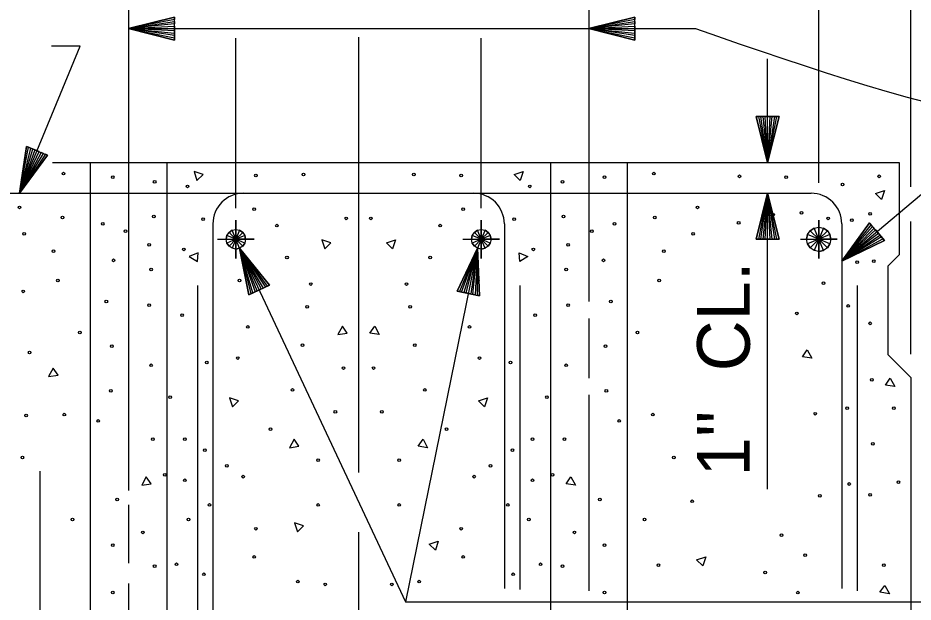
# Model space of a CAD drawing. Extents: x 0 to 37.7, y 0 to 26.7.
# Drawn here: x 20.705 to 23.137, y 3.629 to 5.215 of the extents above; entities that cross this region are included whole.
import ezdxf

# ---------------------------------------------------------------- set-up
doc = ezdxf.new("R2010")
doc.units = 0
for name, color, linetype in [('Dimension Lines', 7, 'Continuous'), ('Mis Center Lines', 7, 'Continuous'), ('Rebar Lines', 7, 'Continuous'), ('Sup Concrete Girder Lines', 7, 'Continuous'), ('Text', 7, 'Continuous'), ('User Information Notes', 7, 'Continuous')]:
    doc.layers.add(name, color=color, linetype=linetype)

msp = doc.modelspace()

# ---------------------------------------------------------------- linework, layer by layer
at = {"layer": 'Dimension Lines'}
for p, q in [((23.1307, 4.7563), (23.1307, 6.7106)), ((22.8807, 4.7676), (22.8807, 5.4198)), ((21.0058, 5.1864), (22.5461, 5.1864)), ((21.2974, 4.6991), (21.2974, 5.1606)), ((21.964, 4.6991), (21.964, 5.1606)), ((22.7417, 4.8223), (22.7417, 5.1045)), ((22.7417, 3.936), (22.7417, 4.7391)), ((23.1307, 4.3021), (23.1307, 4.6622)), ((20.765, 3.9847), (20.765, 3.1556))]:
    msp.add_line(p, q, dxfattribs=at)
for points in [[(21.1308, 5.1864), (21.1308, 5.1802), (21.0058, 5.1864), (21.1308, 5.1739), (21.1308, 5.1677), (21.0058, 5.1864), (21.1308, 5.1614), (21.1308, 5.1552), (21.0058, 5.1864), (21.1308, 5.2177), (21.1308, 5.2114), (21.0058, 5.1864), (21.1308, 5.2052), (21.1308, 5.1989), (21.0058, 5.1864), (21.1308, 5.1927), (21.1308, 5.1552), (21.1308, 5.2177), (21.0058, 5.1864), (21.1308, 5.1552)], [(22.3808, 5.1864), (22.3808, 5.1802), (22.2558, 5.1864), (22.3808, 5.1739), (22.3808, 5.1677), (22.2558, 5.1864), (22.3808, 5.1614), (22.3808, 5.1552), (22.2558, 5.1864), (22.3808, 5.2177), (22.3808, 5.2114), (22.2558, 5.1864), (22.3808, 5.2052), (22.3808, 5.1989), (22.2558, 5.1864), (22.3808, 5.1927), (22.3808, 5.1552), (22.3808, 5.2177), (22.2558, 5.1864), (22.3808, 5.1552)], [(20.709, 4.7391), (20.8745, 5.1385), (20.7967, 5.1385)], [(22.7417, 4.9473), (22.748, 4.9473), (22.7417, 4.8223), (22.7542, 4.9473), (22.7605, 4.9473), (22.7417, 4.8223), (22.7667, 4.9473), (22.773, 4.9473), (22.7417, 4.8223), (22.7105, 4.9473), (22.7167, 4.9473), (22.7417, 4.8223), (22.723, 4.9473), (22.7292, 4.9473), (22.7417, 4.8223), (22.7355, 4.9473), (22.773, 4.9473), (22.7105, 4.9473), (22.7417, 4.8223), (22.773, 4.9473)], [(20.7569, 4.8545), (20.7511, 4.8569), (20.709, 4.7391), (20.7453, 4.8593), (20.7395, 4.8617), (20.709, 4.7391), (20.7338, 4.8641), (20.728, 4.8665), (20.709, 4.7391), (20.7857, 4.8426), (20.78, 4.8449), (20.709, 4.7391), (20.7742, 4.8473), (20.7684, 4.8497), (20.709, 4.7391), (20.7627, 4.8521), (20.728, 4.8665), (20.7857, 4.8426), (20.709, 4.7391), (20.728, 4.8665)], [(22.9432, 4.5543), (23.3308, 4.8805), (23.4282, 4.8805)], [(22.7417, 4.6141), (22.7355, 4.6141), (22.7417, 4.7391), (22.7292, 4.6141), (22.723, 4.6141), (22.7417, 4.7391), (22.7167, 4.6141), (22.7105, 4.6141), (22.7417, 4.7391), (22.773, 4.6141), (22.7667, 4.6141), (22.7417, 4.7391), (22.7605, 4.6141), (22.7542, 4.6141), (22.7417, 4.7391), (22.748, 4.6141), (22.7105, 4.6141), (22.773, 4.6141), (22.7417, 4.7391), (22.7105, 4.6141)], [(21.2476, 4.6141), (21.2974, 4.6141), (21.3472, 4.6141), (21.2974, 4.6141), (21.2974, 4.6663), (21.2974, 4.6141), (21.2974, 4.5618), (21.2974, 4.6141)], [(21.9142, 4.6141), (21.964, 4.6141), (22.0137, 4.6141), (21.964, 4.6141), (21.964, 4.6663), (21.964, 4.6141), (21.964, 4.5618), (21.964, 4.6141)], [(22.8309, 4.6141), (22.8807, 4.6141), (22.9305, 4.6141), (22.8807, 4.6141), (22.8807, 4.6663), (22.8807, 4.6141), (22.8807, 4.5618), (22.8807, 4.6141)], [(23.0388, 4.6348), (23.0429, 4.6301), (22.9432, 4.5543), (23.0469, 4.6253), (23.0509, 4.6205), (22.9432, 4.5543), (23.0549, 4.6157), (23.059, 4.6109), (22.9432, 4.5543), (23.0187, 4.6587), (23.0227, 4.654), (22.9432, 4.5543), (23.0267, 4.6492), (23.0308, 4.6444), (22.9432, 4.5543), (23.0348, 4.6396), (23.059, 4.6109), (23.0187, 4.6587), (22.9432, 4.5543), (23.059, 4.6109)], [(21.3606, 4.4765), (21.3549, 4.4739), (21.3075, 4.5897), (21.3493, 4.4712), (21.3436, 4.4685), (21.3075, 4.5897), (21.338, 4.4659), (21.3323, 4.4632), (21.3075, 4.5897), (21.3889, 4.4898), (21.3832, 4.4871), (21.3075, 4.5897), (21.3776, 4.4845), (21.3719, 4.4818), (21.3075, 4.5897), (21.3662, 4.4792), (21.3323, 4.4632), (21.3889, 4.4898), (21.3075, 4.5897), (21.3323, 4.4632)], [(21.3075, 4.5897), (21.7582, 3.6293), (23.2627, 3.6293)], [(21.9539, 4.5897), (21.7582, 3.6293), (23.2627, 3.6293)], [(21.9289, 4.4672), (21.9228, 4.4684), (21.9539, 4.5897), (21.9167, 4.4697), (21.9105, 4.4709), (21.9539, 4.5897), (21.9044, 4.4722), (21.8983, 4.4734), (21.9539, 4.5897), (21.9595, 4.461), (21.9534, 4.4622), (21.9539, 4.5897), (21.9473, 4.4634), (21.9411, 4.4647), (21.9539, 4.5897), (21.9351, 4.4659), (21.8983, 4.4734), (21.9595, 4.461), (21.9539, 4.5897), (21.8983, 4.4734)]]:
    msp.add_lwpolyline(points, dxfattribs=at)
msp.add_spline([(22.5461, 5.1864), (23.7882, 5.1864), (23.7882, 5.5744), (23.9717, 5.5744)], degree=3, dxfattribs=at)
at = {"layer": 'Mis Center Lines'}
for p, q in [((22.2557, 5.6536), (22.2557, 4.4448)), ((21.0057, 5.6379), (21.0057, 3.9322)), ((21.6307, 5.1629), (21.6307, 3.9809)), ((22.2557, 4.3994), (22.2557, 4.2372)), ((22.2557, 4.1918), (22.2557, 3.6597)), ((21.0057, 3.8933), (21.0057, 3.7343)), ((21.6307, 3.8186), (21.6307, 2.9401)), ((21.0057, 3.6791), (21.0057, 3.0009))]:
    msp.add_line(p, q, dxfattribs=at)
at = {"layer": 'Rebar Lines'}
for p, q in [((20.4015, 4.7391), (22.8599, 4.7391)), ((21.2347, 4.6558), (21.2347, 3.4058)), ((22.0266, 4.6558), (22.0266, 3.6661)), ((22.9432, 4.6558), (22.9432, 3.6661)), ((21.1932, 4.4889), (21.1932, 3.2389)), ((22.0682, 4.4889), (22.0682, 3.6629)), ((22.9847, 4.4889), (22.9847, 3.6597))]:
    msp.add_line(p, q, dxfattribs=at)
for points in [[(22.8807, 4.6471), (22.8933, 4.6446), (22.9041, 4.6374), (22.9112, 4.6267), (22.9137, 4.6141), (22.9112, 4.6014), (22.9041, 4.5907), (22.8933, 4.5836), (22.8807, 4.581), (22.868, 4.5836), (22.8573, 4.5907), (22.8502, 4.6014), (22.8476, 4.6141), (22.8502, 4.6267), (22.8573, 4.6374), (22.868, 4.6446), (22.8807, 4.6471), (22.8807, 4.6141), (22.8807, 4.581), (22.8933, 4.5836), (22.8807, 4.6141), (22.9041, 4.5907), (22.9112, 4.6014), (22.8807, 4.6141), (22.9137, 4.6141), (22.9112, 4.6267), (22.8807, 4.6141), (22.9041, 4.6374), (22.8933, 4.6446), (22.8807, 4.6141), (22.868, 4.6446), (22.8573, 4.6374), (22.8807, 4.6141), (22.8502, 4.6267), (22.8476, 4.6141), (22.8807, 4.6141), (22.8502, 4.6014), (22.8573, 4.5907), (22.8807, 4.6141), (22.868, 4.5836)], [(21.2974, 4.6405), (21.3075, 4.6385), (21.3161, 4.6328), (21.3218, 4.6242), (21.3238, 4.6141), (21.3218, 4.604), (21.3161, 4.5954), (21.3075, 4.5897), (21.2974, 4.5877), (21.2873, 4.5897), (21.2787, 4.5954), (21.273, 4.604), (21.2709, 4.6141), (21.273, 4.6242), (21.2787, 4.6328), (21.2872, 4.6385), (21.2974, 4.6405), (21.2974, 4.6141), (21.2974, 4.5877), (21.3075, 4.5897), (21.2974, 4.6141), (21.3161, 4.5954), (21.3218, 4.604), (21.2974, 4.6141), (21.3238, 4.6141), (21.3218, 4.6242), (21.2974, 4.6141), (21.3161, 4.6328), (21.3075, 4.6385), (21.2974, 4.6141), (21.2872, 4.6385), (21.2787, 4.6328), (21.2974, 4.6141), (21.273, 4.6242), (21.2709, 4.6141), (21.2974, 4.6141), (21.273, 4.604), (21.2787, 4.5954), (21.2974, 4.6141), (21.2873, 4.5897)], [(21.964, 4.6405), (21.9741, 4.6385), (21.9827, 4.6328), (21.9884, 4.6242), (21.9904, 4.6141), (21.9884, 4.604), (21.9827, 4.5954), (21.9741, 4.5897), (21.964, 4.5877), (21.9539, 4.5897), (21.9453, 4.5954), (21.9395, 4.604), (21.9375, 4.6141), (21.9395, 4.6242), (21.9453, 4.6328), (21.9538, 4.6385), (21.964, 4.6405), (21.964, 4.6141), (21.964, 4.5877), (21.9741, 4.5897), (21.964, 4.6141), (21.9827, 4.5954), (21.9884, 4.604), (21.964, 4.6141), (21.9904, 4.6141), (21.9884, 4.6242), (21.964, 4.6141), (21.9827, 4.6328), (21.9741, 4.6385), (21.964, 4.6141), (21.9538, 4.6385), (21.9453, 4.6328), (21.964, 4.6141), (21.9395, 4.6242), (21.9375, 4.6141), (21.964, 4.6141), (21.9395, 4.604), (21.9453, 4.5954), (21.964, 4.6141), (21.9539, 4.5897)]]:
    msp.add_lwpolyline(points, dxfattribs=at)
for centre, start, end in [((21.318, 4.6558), 90, 180), ((21.9433, 4.6558), 0, 90), ((22.8599, 4.6558), 0, 90)]:
    msp.add_arc(centre, 0.0833, start, end, dxfattribs=at)
at = {"layer": 'Sup Concrete Girder Lines'}
for p, q in [((20.9015, 4.8223), (20.9015, 3.0723)), ((21.1099, 4.8223), (21.1099, 3.0723)), ((22.1515, 4.8223), (22.1515, 3.0723)), ((22.3599, 4.8223), (22.3599, 3.0723))]:
    msp.add_line(p, q, dxfattribs=at)
for points in [[(20.7988, 4.8223), (21.6306, 4.8223), (23.0994, 4.8223), (23.0994, 4.5723), (23.0681, 4.541), (23.0682, 4.3016), (23.1307, 4.2391), (23.1307, 3.1348), (23.0682, 3.0723), (22.7437, 3.0723)], [(21.1916, 4.7739), (21.208, 4.7903), (21.1835, 4.7984), (21.1916, 4.7739)], [(22.0696, 4.7739), (22.0533, 4.7903), (22.0778, 4.7984), (22.0696, 4.7739)], [(23.0513, 4.7218), (23.0349, 4.7382), (23.0594, 4.7463), (23.0513, 4.7218)], [(21.5387, 4.588), (21.5551, 4.6043), (21.5306, 4.6124), (21.5387, 4.588)], [(21.7226, 4.588), (21.7062, 4.6043), (21.7307, 4.6124), (21.7226, 4.588)], [(21.1927, 4.5541), (21.1946, 4.5771), (21.1707, 4.5676), (21.1927, 4.5541)], [(22.0686, 4.5541), (22.0666, 4.5771), (22.0906, 4.5676), (22.0686, 4.5541)], [(21.6, 4.3594), (21.5867, 4.3783), (21.5745, 4.3556), (21.6, 4.3594)], [(21.6612, 4.3594), (21.6745, 4.3783), (21.6868, 4.3556), (21.6612, 4.3594)], [(22.8362, 4.2949), (22.8495, 4.3139), (22.8618, 4.2912), (22.8362, 4.2949)], [(20.8142, 4.2454), (20.8009, 4.2643), (20.7886, 4.2416), (20.8142, 4.2454)], [(23.0618, 4.2181), (23.0751, 4.237), (23.0873, 4.2143), (23.0618, 4.2181)], [(21.2883, 4.1591), (21.3046, 4.1755), (21.2802, 4.1836), (21.2883, 4.1591)], [(21.973, 4.1591), (21.9566, 4.1755), (21.9811, 4.1836), (21.973, 4.1591)], [(21.4686, 4.052), (21.4554, 4.0709), (21.4431, 4.0482), (21.4686, 4.052)], [(21.7926, 4.052), (21.8059, 4.0709), (21.8181, 4.0482), (21.7926, 4.052)], [(21.067, 3.9504), (21.0537, 3.9693), (21.0415, 3.9466), (21.067, 3.9504)], [(22.1942, 3.9504), (22.2075, 3.9693), (22.2197, 3.9466), (22.1942, 3.9504)], [(21.4643, 3.8195), (21.4807, 3.8358), (21.4562, 3.844), (21.4643, 3.8195)], [(21.8391, 3.7699), (21.8227, 3.7862), (21.8472, 3.7944), (21.8391, 3.7699)], [(22.5654, 3.7278), (22.549, 3.7441), (22.5735, 3.7522), (22.5654, 3.7278)], [(23.047, 3.6554), (23.0603, 3.6743), (23.0725, 3.6516), (23.047, 3.6554)]]:
    msp.add_lwpolyline(points, dxfattribs=at)
for centre in [(20.8287, 4.7924), (21.3518, 4.7876), (21.4807, 4.79), (21.7805, 4.79), (21.9094, 4.7876), (22.4325, 4.7924), (20.9626, 4.7826), (21.0766, 4.7702), (22.1846, 4.7702), (22.2986, 4.7826), (22.6655, 4.7851), (22.792, 4.7826), (23.0448, 4.7851), (21.1659, 4.7578), (22.0954, 4.7578), (22.9456, 4.7627), (20.7097, 4.7008), (21.3468, 4.6958), (21.9144, 4.6958), (22.5515, 4.7008), (20.8262, 4.6735), (21.0742, 4.676), (21.208, 4.6685), (21.5972, 4.671), (21.664, 4.671), (22.0532, 4.6685), (22.1871, 4.676), (22.435, 4.6735), (22.7572, 4.6809), (22.8341, 4.6859), (22.906, 4.671), (22.9704, 4.666), (23.02, 4.6834), (20.9354, 4.6561), (21.4088, 4.6512), (21.8524, 4.6512), (22.3259, 4.6561), (22.6631, 4.6586), (20.7221, 4.6289), (20.9973, 4.6364), (22.264, 4.6364), (22.5391, 4.6289), (21.0618, 4.5991), (22.1995, 4.5991), (20.8015, 4.5818), (21.156, 4.5868), (22.1053, 4.5868), (22.4598, 4.5818), (20.9651, 4.557), (21.4361, 4.5644), (21.8252, 4.5644), (22.2961, 4.557), (22.9853, 4.552), (23.0299, 4.5545), (21.0667, 4.5322), (22.1945, 4.5322), (20.8139, 4.5024), (21.3072, 4.5024), (21.9541, 4.5024), (22.4474, 4.5024), (20.7197, 4.4727), (21.5005, 4.4926), (21.7607, 4.4926), (22.8936, 4.495), (20.9453, 4.4454), (21.0618, 4.4355), (21.4906, 4.4306), (21.7706, 4.4306), (22.1995, 4.4355), (22.316, 4.4454), (22.9605, 4.433), (21.151, 4.4083), (22.1103, 4.4083), (22.8214, 4.413), (21.3295, 4.376), (21.9318, 4.376), (23.02, 4.3859), (20.8734, 4.3611), (22.3879, 4.3611), (21.4782, 4.3265), (21.783, 4.3265), (20.737, 4.3066), (20.9601, 4.324), (22.3011, 4.324), (21.2179, 4.2794), (21.3022, 4.2917), (21.959, 4.2917), (22.0433, 4.2794), (21.0667, 4.2719), (21.5898, 4.2645), (21.6715, 4.2645), (22.1945, 4.2719), (23.025, 4.2322), (21.4509, 4.205), (21.8103, 4.205), (20.9577, 4.2025), (21.1188, 4.1852), (22.1424, 4.1852), (22.3036, 4.2025), (22.958, 4.1554), (23.0845, 4.1554), (20.7271, 4.1356), (20.8312, 4.138), (21.5674, 4.1455), (21.6938, 4.1455), (22.4301, 4.138), (22.8713, 4.1405), (20.923, 4.1207), (22.3383, 4.1207), (21.3915, 4.0984), (21.8698, 4.0984), (21.0717, 4.0711), (21.1584, 4.0711), (22.1028, 4.0711), (22.1896, 4.0711), (23.0274, 4.0587), (21.213, 4.0414), (22.0483, 4.0414), (20.7172, 4.0216), (21.5204, 4.0141), (21.7409, 4.0141), (22.4871, 4.0216), (21.2725, 3.9992), (21.9887, 3.9992), (21.1039, 3.9744), (21.3171, 3.9695), (21.9442, 3.9695), (22.1573, 3.9744), (21.1584, 3.9596), (22.1028, 3.9596), (22.963, 3.9496), (23.0969, 3.9546), (22.8837, 3.9174), (23.02, 3.9199), (20.975, 3.9075), (21.2254, 3.8927), (21.5204, 3.8927), (21.7409, 3.8927), (22.0359, 3.8927), (22.2862, 3.9075), (22.5366, 3.9026), (20.8535, 3.853), (21.1684, 3.853), (22.0929, 3.853), (22.4077, 3.853), (21.0444, 3.8183), (21.3518, 3.8282), (21.9094, 3.8282), (22.2168, 3.8183), (22.7796, 3.8108), (20.9626, 3.7835), (22.2986, 3.7835), (21.3468, 3.7514), (21.9144, 3.7514), (22.844, 3.7562), (21.0766, 3.7265), (21.1361, 3.7315), (22.1251, 3.7315), (22.1846, 3.7265), (22.4449, 3.7291), (23.0572, 3.729), (21.2105, 3.7043), (22.0507, 3.7043), (22.7349, 3.7092), (21.4658, 3.6844), (21.5402, 3.677), (21.721, 3.677), (21.7954, 3.6844), (20.9626, 3.6547), (22.2986, 3.6547), (22.8242, 3.6546)]:
    msp.add_circle(centre, 0.00364, dxfattribs=at)
at = {"layer": 'User Information Notes'}
msp.add_line((23.1307, 4.8223), (23.1307, 4.8223), dxfattribs=at)

# ---------------------------------------------------------------- texts
at = {"layer": 'Text'}
msp.add_text("1''  CL.", height=0.14302, rotation=90, dxfattribs=at).set_placement((22.6933, 3.9701))

doc.saveas('drawing.dxf')
